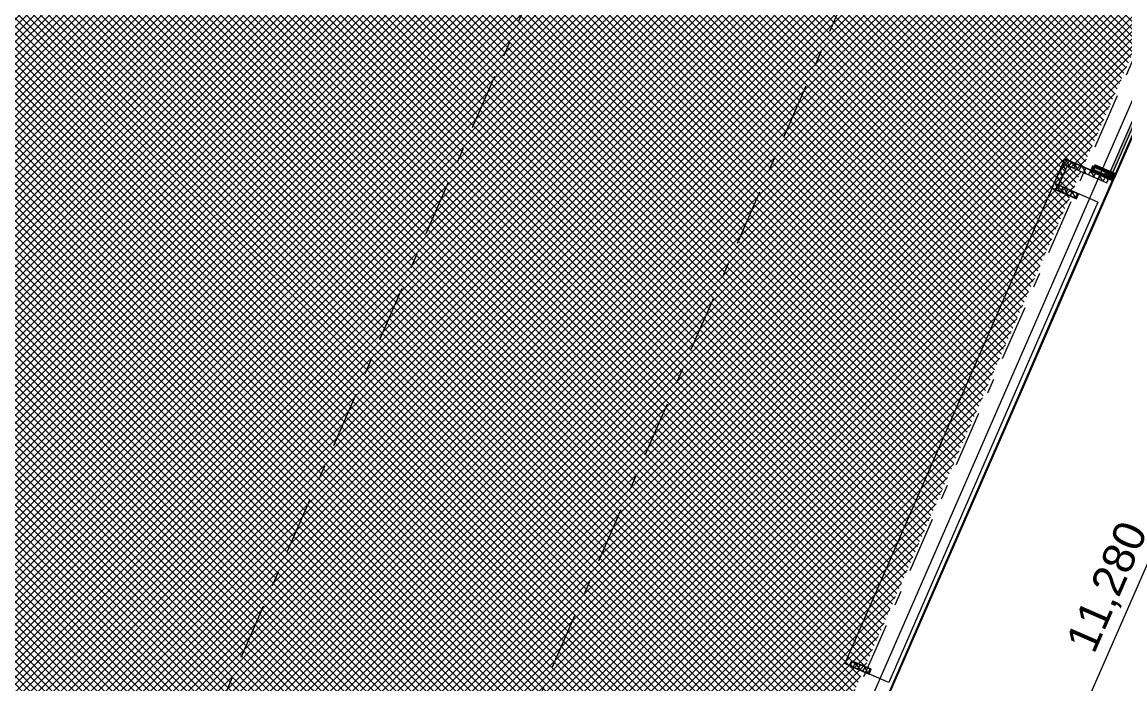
# Model space of a CAD drawing. Header units: millimetres. Extents: x -50172 to 258853, y -59787 to 25069.
# Drawn here: x 63420 to 73849, y -13504 to -7241 of the extents above; entities that cross this region are included whole.
import ezdxf
from ezdxf.enums import TextEntityAlignment as Align

# ---------------------------------------------------------------- set-up
doc = ezdxf.new("R2010")
doc.units = ezdxf.units.MM
doc.header["$MEASUREMENT"] = 0
doc.linetypes.add('Double Dashed', pattern=[1093.611073, 529.166651, -211.666656, 141.111112, -211.666656])
for name, color, linetype, lineweight, true_color in [('A-25-M_Wall_Int_Pen_No__102', 7, 'Continuous', 15, 0xcccccc), ('New_A-25-M_Curtain_Wall_Pen_No__144', 7, 'Continuous', 0, 0xc8c8c8), ('New_A-25-M_Curtain_Wall_Pen_No__165', 7, 'Continuous', 0, 0x006060), ('New_A-25-M_Curtain_Wall_Pen_No__27', 7, 'Continuous', 50, 0x2a2a2a), ('New_A-95-M-SFS_Edge_Pen_No__252', 7, 'Continuous', 13, 0xe8e8e8)]:
    doc.layers.add(name, color=color, linetype=linetype, lineweight=lineweight, true_color=true_color)
for name, color, linetype in [('New_A-15-MG_Structural_Grid', 7, 'Continuous'), ('New_A-25-M_Curtain_Wall', 7, 'Continuous'), ('New_A-25-M_Solar_Shade', 7, 'Continuous'), ('New_A-95-D_Dim_Grid.Dim', 7, 'Continuous')]:
    doc.layers.add(name, color=color, linetype=linetype)
for name, color, linetype, lineweight in [('New_A-15-MG_Structural_Grid_Pen_No__4', 7, 'Continuous', 20), ('New_A-25-M_Curtain_Wall_Pen_No__1', 7, 'Continuous', 13), ('New_A-25-M_Curtain_Wall_Pen_No__93', 8, 'Continuous', 13), ('New_A-25-M_Solar_Shade_Pen_No__4', 7, 'Continuous', 20), ('New_A-95-D_Dim_Grid.Dim_Pen_No__4', 7, 'Continuous', 20)]:
    doc.layers.add(name, color=color, linetype=linetype, lineweight=lineweight)
doc.styles.add('GENERATED_STYLE_4', font='')
doc.styles.get('GENERATED_STYLE_4').set_extended_font_data('Swis721 BT')
doc.dimstyles.new('GENERATED_STYLE__3', dxfattribs={"dimtxt": 300, "dimasz": 95, "dimexe": 0.18, "dimexo": 0, "dimgap": 0.09, "dimtad": 1, "dimdec": 0, "dimzin": 0, "dimdsep": 46, "dimtxsty": 'GENERATED_STYLE_4', "dimblk": 'ARROWHEAD_2', "dimblk1": 'ARROWHEAD_2', "dimblk2": 'ARROWHEAD_2', "dimcen": 0.09, "dimclrd": 7, "dimclre": 7, "dimclrt": 7, "dimadec": 0, "dimazin": 0, "dimtfac": 1, "dimtdec": 4, "dimtmove": 0, "dimatfit": 3, "dimfxl": 1, "dimtolj": 1, "dimtzin": 0, "dimarcsym": 0})
pattern_1 = [(60, (0, 0), (-43.30127, 25), []), (120, (0, 0), (43.30127, 25), [])]

# ---------------------------------------------------------------- blocks, each defined once
blk = doc.blocks.new('Curtain Wall_7_1')
at = {"layer": 'New_A-25-M_Curtain_Wall_Pen_No__144', "linetype": 'Continuous'}
for points in [[(74147, -7767), (73958, -7684), (73938, -7730), (74127, -7812)], [(73728, -8729), (73748, -8683), (73559, -8601), (73539, -8647)], [(71524, -13783), (71544, -13738), (71355, -13655), (71335, -13701)], [(71145, -14652), (71165, -14607), (70976, -14524), (70956, -14570)], [(70766, -15521), (70786, -15476), (70597, -15393), (70577, -15439)], [(70387, -16390), (70407, -16345), (70218, -16262), (70198, -16308)]]:
    blk.add_hatch(color=256, dxfattribs=at).paths.add_polyline_path(points)
at = {"layer": 'New_A-25-M_Curtain_Wall_Pen_No__165', "linetype": 'Continuous', "lineweight": 0, "true_color": 0x001818}
for points in [[(74096, -7766), (73692, -8692), (73718, -8703), (74122, -7777)], [(71145, -14604), (71518, -13748), (71493, -13737), (71120, -14592)], [(70766, -15473), (71129, -14640), (71104, -14629), (70741, -15461)], [(70377, -16364), (70750, -15509), (70725, -15498), (70352, -16353)]]:
    blk.add_hatch(color=168, dxfattribs=at).paths.add_polyline_path(points)
at = {"layer": 'New_A-25-M_Curtain_Wall_Pen_No__1', "linetype": 'Continuous'}
for p, q in [((74096, -7766), (73692, -8692)), ((73718, -8703), (74122, -7777)), ((74122, -7777), (74096, -7766)), ((73692, -8692), (73718, -8703)), ((71493, -13737), (71120, -14592)), ((71145, -14604), (71518, -13748)), ((71518, -13748), (71493, -13737)), ((71120, -14592), (71145, -14604)), ((71104, -14629), (70741, -15461)), ((70766, -15473), (71129, -14640)), ((71129, -14640), (71104, -14629)), ((70725, -15498), (70352, -16353)), ((70377, -16364), (70750, -15509)), ((70750, -15509), (70725, -15498)), ((70741, -15461), (70766, -15473)), ((70352, -16353), (70377, -16364))]:
    blk.add_line(p, q, dxfattribs=at)
at = {"layer": 'New_A-25-M_Curtain_Wall_Pen_No__27', "linetype": 'Continuous'}
for p, q in [((73958, -7684), (73938, -7730)), ((74147, -7767), (73958, -7684)), ((73938, -7730), (74127, -7812)), ((74127, -7812), (74147, -7767)), ((73559, -8601), (73539, -8647)), ((73539, -8647), (73728, -8729)), ((73748, -8683), (73559, -8601)), ((73728, -8729), (73748, -8683)), ((71355, -13655), (71335, -13701)), ((71544, -13738), (71355, -13655)), ((71335, -13701), (71524, -13783)), ((71524, -13783), (71544, -13738)), ((70976, -14524), (70956, -14570)), ((70956, -14570), (71145, -14652)), ((71165, -14607), (70976, -14524)), ((71145, -14652), (71165, -14607)), ((70597, -15393), (70577, -15439)), ((70786, -15476), (70597, -15393)), ((70577, -15439), (70766, -15521)), ((70766, -15521), (70786, -15476)), ((70218, -16262), (70198, -16308)), ((70407, -16345), (70218, -16262)), ((70198, -16308), (70387, -16390)), ((70387, -16390), (70407, -16345))]:
    blk.add_line(p, q, dxfattribs=at)
blk = doc.blocks.new('Wall_33_1', base_point=(73709, -8689))
at = {"layer": 'New_A-25-M_Curtain_Wall', "linetype": 'Continuous', "lineweight": 0, "true_color": 0x000000}
h = blk.add_hatch(dxfattribs=at)
h.set_pattern_fill('Batt_Insulation_0001', color=178, style=0, pattern_type=2)
h.set_pattern_definition(pattern_1)
h.paths.add_polyline_path([(73677, -8761), (73708, -8688), (73664, -8669), (73652, -8698)])
at = {"layer": 'New_A-25-M_Curtain_Wall_Pen_No__144', "linetype": 'Continuous'}
for points in [[(73652, -8698), (73664, -8669), (73663, -8669), (73651, -8696)], [(73677, -8762), (73709, -8689), (73708, -8688), (73677, -8761)]]:
    blk.add_hatch(color=256, dxfattribs=at).paths.add_polyline_path(points)
at = {"layer": 'New_A-25-M_Curtain_Wall_Pen_No__1', "linetype": 'Continuous'}
for p, q in [((73652, -8698), (73664, -8669)), ((73677, -8761), (73708, -8688))]:
    blk.add_line(p, q, dxfattribs=at)
at = {"layer": 'New_A-25-M_Curtain_Wall_Pen_No__1', "linetype": 'Continuous', "flags": 128}
for points in [[(73663, -8669), (73651, -8696)], [(73709, -8689), (73663, -8669)], [(73677, -8762), (73709, -8689)]]:
    blk.add_lwpolyline(points, dxfattribs=at)
blk = doc.blocks.new('Wall_34_1', base_point=(73677, -8762))
at = {"layer": 'New_A-25-M_Curtain_Wall', "linetype": 'Continuous', "lineweight": 0, "true_color": 0x000000}
h = blk.add_hatch(dxfattribs=at)
h.set_pattern_fill('Batt_Insulation_0001', color=178, style=0, pattern_type=2)
h.set_pattern_definition(pattern_1)
h.paths.add_polyline_path([(73304, -8598), (73677, -8761), (73652, -8698), (73280, -8535)])
at = {"layer": 'New_A-25-M_Curtain_Wall_Pen_No__144', "linetype": 'Continuous'}
for points in [[(73280, -8535), (73652, -8698), (73651, -8696), (73279, -8534)], [(73305, -8600), (73677, -8762), (73677, -8761), (73304, -8598)]]:
    blk.add_hatch(color=256, dxfattribs=at).paths.add_polyline_path(points)
at = {"layer": 'New_A-25-M_Curtain_Wall_Pen_No__1', "linetype": 'Continuous'}
for p, q in [((73280, -8535), (73652, -8698)), ((73304, -8598), (73677, -8761))]:
    blk.add_line(p, q, dxfattribs=at)
at = {"layer": 'New_A-25-M_Curtain_Wall_Pen_No__1', "linetype": 'Continuous', "flags": 128}
for points in [[(73651, -8696), (73279, -8534)], [(73305, -8600), (73677, -8762)]]:
    blk.add_lwpolyline(points, dxfattribs=at)
blk = doc.blocks.new('Wall_35_1', base_point=(73305, -8600))
at = {"layer": 'New_A-25-M_Curtain_Wall', "linetype": 'Continuous', "lineweight": 0, "true_color": 0x000000}
h = blk.add_hatch(dxfattribs=at)
h.set_pattern_fill('Batt_Insulation_0001', color=178, style=0, pattern_type=2)
h.set_pattern_definition(pattern_1)
h.paths.add_polyline_path([(73222, -8787), (73304, -8598), (73280, -8535), (73159, -8812)])
at = {"layer": 'New_A-25-M_Curtain_Wall_Pen_No__144', "linetype": 'Continuous'}
for points in [[(73159, -8812), (73280, -8535), (73279, -8534), (73158, -8812)], [(73223, -8786), (73305, -8600), (73304, -8598), (73222, -8787)]]:
    blk.add_hatch(color=256, dxfattribs=at).paths.add_polyline_path(points)
at = {"layer": 'New_A-25-M_Curtain_Wall_Pen_No__1', "linetype": 'Continuous'}
for p, q in [((73159, -8812), (73280, -8535)), ((73222, -8787), (73304, -8598))]:
    blk.add_line(p, q, dxfattribs=at)
at = {"layer": 'New_A-25-M_Curtain_Wall_Pen_No__1', "linetype": 'Continuous', "flags": 128}
for points in [[(73279, -8534), (73158, -8812)], [(73223, -8786), (73305, -8600)]]:
    blk.add_lwpolyline(points, dxfattribs=at)
blk = doc.blocks.new('Wall_36_1', base_point=(73223, -8786))
at = {"layer": 'New_A-25-M_Curtain_Wall', "linetype": 'Continuous', "lineweight": 0, "true_color": 0x000000}
h = blk.add_hatch(dxfattribs=at)
h.set_pattern_fill('Batt_Insulation_0001', color=178, style=0, pattern_type=2)
h.set_pattern_definition(pattern_1)
h.paths.add_polyline_path([(73409, -8868), (73222, -8787), (73159, -8812), (73390, -8912)])
at = {"layer": 'New_A-25-M_Curtain_Wall_Pen_No__144', "linetype": 'Continuous'}
for points in [[(73390, -8912), (73159, -8812), (73158, -8812), (73390, -8913)], [(73410, -8868), (73223, -8786), (73222, -8787), (73409, -8868)]]:
    blk.add_hatch(color=256, dxfattribs=at).paths.add_polyline_path(points)
at = {"layer": 'New_A-25-M_Curtain_Wall_Pen_No__1', "linetype": 'Continuous'}
for p, q in [((73390, -8912), (73159, -8812)), ((73409, -8868), (73222, -8787))]:
    blk.add_line(p, q, dxfattribs=at)
at = {"layer": 'New_A-25-M_Curtain_Wall_Pen_No__1', "linetype": 'Continuous', "flags": 128}
for points in [[(73158, -8812), (73390, -8913)], [(73410, -8868), (73223, -8786)], [(73390, -8913), (73410, -8868)]]:
    blk.add_lwpolyline(points, dxfattribs=at)
blk = doc.blocks.new('Wall_37_1', base_point=(71242, -13330))
at = {"layer": 'New_A-25-M_Curtain_Wall', "linetype": 'Continuous', "lineweight": 0, "true_color": 0x000000}
h = blk.add_hatch(dxfattribs=at)
h.set_pattern_fill('Batt_Insulation_0001', color=178, style=0, pattern_type=2)
h.set_pattern_definition(pattern_1)
h.paths.add_polyline_path([(71243, -13329), (71429, -13410), (71448, -13366), (71262, -13285)])
at = {"layer": 'New_A-25-M_Curtain_Wall_Pen_No__144', "linetype": 'Continuous'}
for points in [[(71242, -13330), (71429, -13411), (71429, -13410), (71243, -13329)], [(71262, -13285), (71448, -13366), (71449, -13365), (71262, -13284)]]:
    blk.add_hatch(color=256, dxfattribs=at).paths.add_polyline_path(points)
at = {"layer": 'New_A-25-M_Curtain_Wall_Pen_No__1', "linetype": 'Continuous'}
for p, q in [((71243, -13329), (71429, -13410)), ((71262, -13285), (71448, -13366))]:
    blk.add_line(p, q, dxfattribs=at)
at = {"layer": 'New_A-25-M_Curtain_Wall_Pen_No__1', "linetype": 'Continuous', "flags": 128}
for points in [[(71262, -13284), (71242, -13330)], [(71242, -13330), (71429, -13411)], [(71449, -13365), (71262, -13284)], [(71429, -13411), (71449, -13365)]]:
    blk.add_lwpolyline(points, dxfattribs=at)
blk = doc.blocks.new('Morph_1_1')
at = {"layer": 'New_A-25-M_Curtain_Wall_Pen_No__93', "linetype": 'Continuous', "flags": 128}
for points in [[(73178, -8766), (71201, -13311)], [(73592, -8946), (73178, -8766)], [(73592, -8946), (71615, -13491)], [(71615, -13491), (71201, -13311)]]:
    blk.add_lwpolyline(points, dxfattribs=at)
blk = doc.blocks.new('Solar Shade Straight 19')
at = {"layer": 'New_A-25-M_Solar_Shade_Pen_No__4', "linetype": 'Continuous'}
for p, q in [((1102, -5), (0, -5)), ((0, -5), (0, -15)), ((0, -15), (1102, -15)), ((1102, -15), (1102, -5))]:
    blk.add_line(p, q, dxfattribs=at)
blk = doc.blocks.new('Solar Shade Straight 19_6')
at = {"layer": 'New_A-25-M_Solar_Shade_Pen_No__4', "linetype": 'Continuous'}
for p, q in [((1000, -5), (0, -5)), ((0, -5), (0, -15)), ((0, -15), (1000, -15)), ((1000, -15), (1000, -5))]:
    blk.add_line(p, q, dxfattribs=at)
blk = doc.blocks.new('Standard grid marker_5')
at = {"layer": 'New_A-15-MG_Structural_Grid_Pen_No__4', "linetype": 'Double Dashed'}
blk.add_line((1000, 0), (29726, 0), dxfattribs=at)
at = {"layer": 'New_A-15-MG_Structural_Grid_Pen_No__4', "style": 'GENERATED_STYLE_4'}
for tag, p in [('AC_MarkerText_1_0', (-500, 36)), ('AC_MarkerText_1_1', (31226, 36))]:
    blk.add_attdef(tag, text='', height=350, rotation=90, dxfattribs=at).set_placement(p, align=Align.MIDDLE_CENTER)
blk = doc.blocks.new('*D283')
at = {"layer": 'New_A-95-D_Dim_Grid.Dim_Pen_No__4', "linetype": 'Continuous'}
for p, q in [((76083, -7489), (76255, -7564)), ((76212, -7585), (76126, -7469)), ((76194, -7471), (76169, -7527)), ((76169, -7527), (71661, -17866)), ((71575, -17829), (71746, -17904)), ((71703, -17924), (71618, -17808))]:
    blk.add_line(p, q, dxfattribs=at)
at = {"layer": 'New_A-95-D_Dim_Grid.Dim_Pen_No__4', "insert": (73607, -13252), "char_height": 300, "attachment_point": 7, "rotation": 66.4404, "style": 'GENERATED_STYLE_4'}
blk.add_mtext('\\A1;{\\fSwis721 BT|b0|i0|c0|p34;11,280}', dxfattribs=at)
blk = doc.blocks.new('ARROWHEAD_2')
at = {"color": 0, "linetype": 'Continuous', "lineweight": 0}
for p, q in [((0, 0), (-1, 0)), ((-0.38, -0.66), (0.38, 0.66))]:
    blk.add_line(p, q, dxfattribs=at)
blk = doc.blocks.new('*D284')
at = {"layer": 'New_A-95-D_Dim_Grid.Dim_Pen_No__4', "linetype": 'Continuous'}
for p, q in [((76169, -7527), (71661, -17866)), ((71575, -17829), (71746, -17904)), ((71703, -17924), (71618, -17808)), ((71661, -17866), (70361, -20845)), ((70404, -20904), (70319, -20787))]:
    blk.add_line(p, q, dxfattribs=at)
at = {"layer": 'New_A-95-D_Dim_Grid.Dim_Pen_No__4', "insert": (70744, -19818), "char_height": 300, "attachment_point": 7, "rotation": 66.4404, "style": 'GENERATED_STYLE_4'}
blk.add_mtext('\\A1;{\\fSwis721 BT|b0|i0|c0|p34;3,250}', dxfattribs=at)

msp = doc.modelspace()

# ---------------------------------------------------------------- hatches: boundary and pattern name
at = {"layer": 'A-25-M_Wall_Int_Pen_No__102', "linetype": 'Continuous'}
h = msp.add_hatch(dxfattribs=at)
h.set_pattern_fill('Grid_5x5_Diagonal_0001', color=256, style=0, pattern_type=2)
h.set_pattern_definition([(45, (0, 0), (-35.35534, 35.35534), []), (135, (0, 0), (35.35534, 35.35534), [])])
h.paths.add_polyline_path([(44768.3, -19356.4), (49530.7, -8434.9), (28562.4, 708.3), (33140, 11206.2), (74273.5, -6730.2), (64933.5, -28149.5)])

# ---------------------------------------------------------------- linework, layer by layer
at = {"layer": 'New_A-95-M-SFS_Edge_Pen_No__252', "linetype": 'Continuous', "flags": 128}
msp.add_lwpolyline([(44708.7, -19493.2), (65035.3, -28356.6), (74551.4, -6533.2), (53816.9, 2508.1)], dxfattribs=at)

# ---------------------------------------------------------------- block references
at = {"layer": 'New_A-15-MG_Structural_Grid', "color": 8, "linetype": 'Continuous', "lineweight": 15, "zscale": 1000, "rotation": 246.4404115839982}
for p in [(70471.8, -1828.4), (72978.9, -2921.6), (75485.9, -4014.8)]:
    msp.add_blockref('Standard grid marker_5', p, dxfattribs=at)
at = {"layer": 'New_A-25-M_Curtain_Wall', "linetype": 'Continuous', "lineweight": 0}
for name in ['Curtain Wall_7_1', 'Morph_1_1']:
    msp.add_blockref(name, (0, 0), dxfattribs=at)
at = {"layer": 'New_A-25-M_Curtain_Wall', "color": 250, "lineweight": 50, "true_color": 0x2a2a2a}
for name, p in [('Wall_35_1', (73304.9, -8599.7)), ('Wall_34_1', (73677.2, -8762.1)), ('Wall_33_1', (73709.2, -8688.5)), ('Wall_36_1', (73223.5, -8786.3)), ('Wall_37_1', (71242.4, -13329.6))]:
    msp.add_blockref(name, p, dxfattribs=at)
at = {"layer": 'New_A-25-M_Solar_Shade', "linetype": 'Continuous', "zscale": 1000, "rotation": 66.44041158399143}
for name, p in [('Solar Shade Straight 19_6', (73738, -8706.3)), ('Solar Shade Straight 19', (73295.9, -9720.1)), ('Solar Shade Straight 19', (72855.5, -10730.3)), ('Solar Shade Straight 19', (72415, -11740.4)), ('Solar Shade Straight 19', (71974.5, -12750.6)), ('Solar Shade Straight 19', (71534.1, -13760.7))]:
    msp.add_blockref(name, p, dxfattribs=at)

# ---------------------------------------------------------------- dimensions: what is measured, and where the dimension line sits
at = {"layer": 'New_A-95-D_Dim_Grid.Dim', "linetype": 'Continuous'}
for base, p1, p2, picture, middle in [((71660.5, -17866.3), (87063.9, -12277.3), (71660.5, -17866.3), '*D283', (73728.5, -12598.3)), ((70361.5, -20845.4), (71660.5, -17866.3), (70361.5, -20845.4), '*D284', (70818.5, -19272))]:
    dim = msp.add_linear_dim(base=base, p1=p1, p2=p2, angle=246.44041, dimstyle='GENERATED_STYLE__3', dxfattribs=at)
    dim.commit()
    dim.dimension.update_dxf_attribs({"geometry": picture, "text_midpoint": middle, "dimtype": 160, "text_rotation": 66.44041})

doc.saveas('drawing.dxf')
